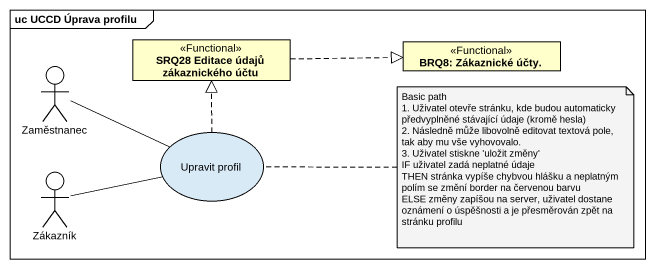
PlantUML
@startuml
mainframe uc UCCD Úprava profilu
allowmixing
hide circle
hide empty members
actor Zaměstnanec
class "SRQ28 Editace údajů zákaznického účtu" as SRQ28_Editace_údajů <<Functional>>
class "BRQ8: Zákaznické účty." as BRQ8_Zákaznické_účty <<Functional>>
usecase "Upravit profil" as Upravit_profil
actor Zákazník
Zaměstnanec -right- Upravit_profil
SRQ28_Editace_údajů .right.|> BRQ8_Zákaznické_účty
Upravit_profil .up.|> SRQ28_Editace_údajů
Zákazník -right- Upravit_profil
note right of Upravit_profil
  Basic path
  1. Uživatel otevře stránku, kde budou automaticky předvyplněné stávající údaje (kromě hesla)
  2. Následně může libovolně editovat textová pole, tak aby mu vše vyhovovalo.
  3. Uživatel stiskne 'uložit změny'
  IF uživatel zadá neplatné údaje
  THEN stránka vypíše chybvou hlášku a neplatným polím se změní border na červenou barvu
  ELSE změny zapíšou na server, uživatel dostane oznámení o úspěšnosti a je přesměrován zpět na stránku profilu
end note
@enduml
